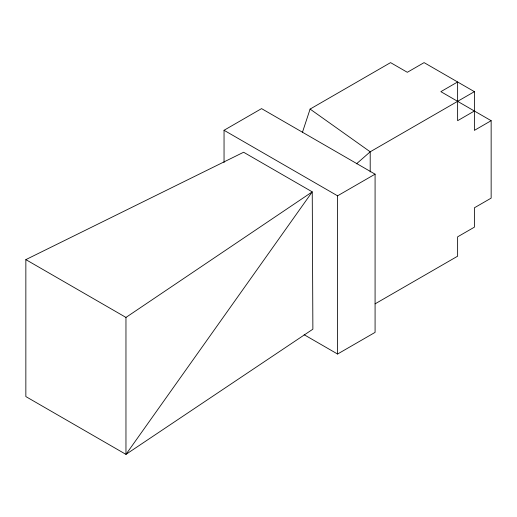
<?xml version="1.0" encoding="UTF-8"?>
<svg xmlns="http://www.w3.org/2000/svg" width="517" height="517" viewBox="0 0 517 517"><rect width="100%" height="100%" fill="white"/><g stroke="black" fill="none" stroke-linecap="round" stroke-linejoin="round"><path stroke-width="0.78" d="M302.406 132.436L310.097 109.081L390.561 62.622L407.331 72.296L424.095 62.622L474.386 91.658L474.386 130.374L491.15 120.694L491.15 198.127L474.386 207.802L474.386 227.163L457.623 236.838L457.623 256.199L375.103 303.841M356.471 163.837L370.204 151.804L474.386 91.658M125.961 317.425L312.242 191.865L243.61 152.244L25.85 259.624L25.85 396.578L125.961 454.378L312.875 329.187L312.242 191.865L125.961 454.378L125.961 317.425L25.85 259.624M224.048 162.564L224.048 130.278L261.557 108.615L375.083 174.164L375.083 332.373L337.575 354.029L304.145 334.725M474.386 111.013L457.623 120.694L457.623 81.977L440.859 91.658L491.15 120.694M224.048 130.278L337.575 195.82L375.083 174.164M310.097 109.081L370.204 151.804L370.204 171.967M337.575 195.82L337.575 354.029"/></g></svg>
